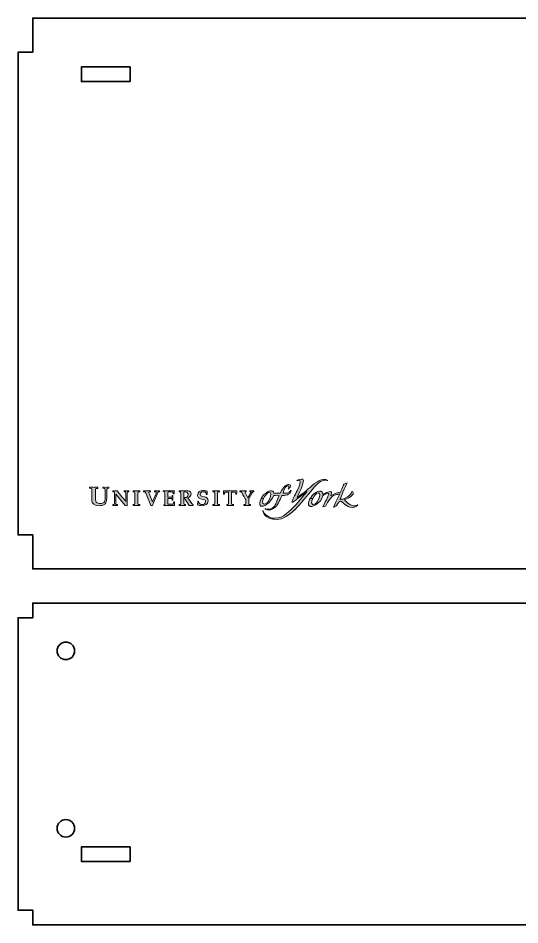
# Model space of a CAD drawing. Header units: inches. Extents: x 8 to 595, y -723 to -313.
# Drawn here: x 8 to 111, y -723 to -537 of the extents above; entities that cross this region are included whole.
import ezdxf

# ---------------------------------------------------------------- set-up
doc = ezdxf.new("R2010")
doc.units = ezdxf.units.IN
doc.header["$MEASUREMENT"] = 0
doc.layers.add('Layer 1', color=7, linetype='Continuous')

# ---------------------------------------------------------------- blocks, each defined once
blk = doc.blocks.new('block 15')
at = {"layer": 'Layer 1', "true_color": 0x00a550}
h = blk.add_hatch(color=114, dxfattribs=at)
h.dxf.hatch_style = 2
edge = h.paths.add_edge_path()
edge.add_spline(control_points=[(65.22, -631.91), (65.23, -631.92), (65.67, -631.69), (65.82, -631.88), (66.01, -632.09), (65.77, -632.9), (65.27, -633.94), (64.78, -634.95), (64.34, -635.78), (64.24, -636.1), (64.13, -636.42), (64.36, -636.31), (64.59, -636.18), (65.06, -635.93), (67.03, -634.2), (67.29, -634.07), (67.43, -633.99), (66.1, -635.58), (64.98, -636.81), (63.7, -638.21), (62.43, -639.56), (60.8, -639.6), (58.93, -639.65), (58.21, -638.03), (58.21, -638.02), (58.21, -638.01), (58.45, -639.86), (61.18, -639.86), (63.55, -639.86), (66.44, -636.03), (67.14, -635.19), (68.32, -633.75), (69.35, -632.49), (70.07, -632.04), (70.8, -631.59), (71.59, -631.86), (71.59, -631.86), (70.46, -631.13), (69.06, -632.2), (67.93, -633.25), (66.99, -634.12), (65.37, -635.27), (65.27, -635.36), (65.13, -635.47), (66.99, -632.08), (66.45, -631.59), (66.25, -631.41), (65.13, -631.82), (65.22, -631.91), (65.22, -631.91), (65.22, -631.91), (65.22, -631.91), (65.22, -631.91), (65.22, -631.91), (65.22, -631.91)], knot_values=[0, 0, 0, 0, 1, 1, 1, 2, 2, 2, 3, 3, 3, 4, 4, 4, 5, 5, 5, 6, 6, 6, 7, 7, 7, 8, 8, 8, 9, 9, 9, 10, 10, 10, 11, 11, 11, 12, 12, 12, 13, 13, 13, 14, 14, 14, 15, 15, 15, 16, 16, 16, 17, 17, 17, 18, 18, 18, 18], degree=3, periodic=1)
h = blk.add_hatch(color=114, dxfattribs=at)
edge = h.paths.add_edge_path()
edge.add_spline(control_points=[(67.92, -635.55), (67.86, -635.63), (67.82, -635.72), (67.78, -635.81), (67.67, -636.03), (67.34, -637), (67.92, -637.2), (68.27, -637.32), (69.11, -636.94), (69.49, -636.59), (70.44, -635.69), (70.44, -635.24), (70.49, -635.06), (70.55, -634.88), (71.7, -634.36), (71.78, -634.5), (71.88, -634.67), (70.76, -636.84), (70.55, -637.25), (70.55, -637.26), (71.13, -637.11), (71.17, -637.02), (71.45, -636.4), (72.51, -634.55), (73.5, -634.74), (73.63, -634.77), (74.05, -634.49), (74.02, -634.58), (73.94, -634.79), (73.02, -636.76), (72.72, -637.29), (72.65, -637.41), (73.33, -637.08), (73.41, -636.92), (73.69, -636.35), (74.03, -636.11), (74.24, -636.11), (74.48, -636.11), (75.48, -637.37), (76.55, -637.37), (77.35, -637.37), (77.76, -636.84), (77.71, -636.81), (77.71, -636.81), (77.3, -637.13), (76.76, -637.05), (76.1, -636.96), (75.21, -636.03), (75, -635.81), (74.91, -635.73), (76.43, -635.37), (76.75, -634.63), (76.94, -634.19), (76.5, -634.07), (76.5, -634.07), (76.32, -634.98), (75.46, -635.29), (74.73, -635.68), (74.73, -635.68), (74.42, -635.57), (74.09, -635.79), (73.95, -635.88), (75.32, -632.78), (75.53, -632.36), (75.54, -632.33), (74.82, -632.59), (74.8, -632.63), (74.75, -632.71), (74.83, -632.66), (74.8, -632.75), (74.73, -633.04), (74.16, -634.23), (74.16, -634.23), (73.72, -634.23), (72.41, -634.82), (72.23, -634.92), (72.06, -635.03), (72.49, -634.31), (72.33, -634.2), (72.16, -634.1), (71.98, -634.12), (71.59, -634.23), (71.2, -634.33), (70.72, -634.64), (70.59, -634.7), (70.48, -634.74), (70.64, -634.21), (70.14, -634.06), (69.4, -633.83), (68.42, -634.74), (67.92, -635.54), (67.92, -635.54), (68.49, -635.55), (68.49, -635.55), (68.86, -634.91), (69.18, -634.36), (69.63, -634.36), (70.01, -634.36), (70.08, -635.09), (69.42, -636.21), (69.23, -636.54), (68.72, -636.88), (68.5, -636.8), (68.24, -636.7), (68.06, -636.29), (68.49, -635.55), (68.49, -635.55), (67.92, -635.55), (67.92, -635.55), (67.92, -635.55), (67.92, -635.55), (67.92, -635.55), (67.92, -635.55), (67.92, -635.55), (67.92, -635.55)], knot_values=[0, 0, 0, 0, 1, 1, 1, 2, 2, 2, 3, 3, 3, 4, 4, 4, 5, 5, 5, 6, 6, 6, 7, 7, 7, 8, 8, 8, 9, 9, 9, 10, 10, 10, 11, 11, 11, 12, 12, 12, 13, 13, 13, 14, 14, 14, 15, 15, 15, 16, 16, 16, 17, 17, 17, 18, 18, 18, 19, 19, 19, 20, 20, 20, 21, 21, 21, 22, 22, 22, 23, 23, 23, 24, 24, 24, 25, 25, 25, 26, 26, 26, 27, 27, 27, 28, 28, 28, 29, 29, 29, 30, 30, 30, 31, 31, 31, 32, 32, 32, 33, 33, 33, 34, 34, 34, 35, 35, 35, 36, 36, 36, 37, 37, 37, 38, 38, 38, 38], degree=3, periodic=1)
h = blk.add_hatch(color=114, dxfattribs=at)
edge = h.paths.add_edge_path()
edge.add_spline(control_points=[(23.89, -633.87), (23.89, -633.48), (23.91, -633.44), (24.35, -633.46), (24.35, -633.46), (24.35, -633.22), (24.35, -633.22), (23.99, -633.24), (23.72, -633.25), (23.51, -633.25), (23.3, -633.25), (23.02, -633.24), (22.66, -633.22), (22.66, -633.22), (22.66, -633.45), (22.66, -633.45), (23.1, -633.44), (23.12, -633.48), (23.12, -633.87), (23.12, -633.87), (23.12, -635.97), (23.12, -635.97), (23.12, -636.58), (23.65, -637.02), (24.67, -637.02), (25.09, -637.02), (25.46, -636.95), (25.78, -636.68), (26.12, -636.39), (26.18, -635.99), (26.18, -635.57), (26.18, -635.57), (26.18, -633.87), (26.18, -633.87), (26.19, -633.48), (26.21, -633.44), (26.64, -633.45), (26.64, -633.45), (26.64, -633.22), (26.64, -633.22), (26.34, -633.24), (26.15, -633.25), (25.99, -633.25), (25.83, -633.25), (25.64, -633.24), (25.4, -633.22), (25.4, -633.22), (25.4, -633.45), (25.4, -633.45), (25.84, -633.44), (25.86, -633.48), (25.86, -633.87), (25.86, -633.87), (25.86, -635.29), (25.86, -635.29), (25.86, -635.57), (25.86, -635.95), (25.73, -636.19), (25.56, -636.49), (25.18, -636.58), (24.85, -636.58), (24.56, -636.58), (24.22, -636.51), (24.03, -636.26), (23.86, -636.01), (23.89, -635.62), (23.89, -635.33), (23.89, -635.33), (23.89, -633.87), (23.89, -633.87), (23.89, -633.87), (23.89, -633.87), (23.89, -633.87), (23.89, -633.87), (23.89, -633.87), (23.89, -633.87)], knot_values=[0, 0, 0, 0, 1, 1, 1, 2, 2, 2, 3, 3, 3, 4, 4, 4, 5, 5, 5, 6, 6, 6, 7, 7, 7, 8, 8, 8, 9, 9, 9, 10, 10, 10, 11, 11, 11, 12, 12, 12, 13, 13, 13, 14, 14, 14, 15, 15, 15, 16, 16, 16, 17, 17, 17, 18, 18, 18, 19, 19, 19, 20, 20, 20, 21, 21, 21, 22, 22, 22, 23, 23, 23, 24, 24, 24, 25, 25, 25, 25], degree=3, periodic=1)
h = blk.add_hatch(color=114, dxfattribs=at)
edge = h.paths.add_edge_path()
edge.add_spline(control_points=[(27.78, -636.44), (27.78, -636.76), (27.76, -636.8), (27.41, -636.78), (27.41, -636.78), (27.41, -636.97), (27.41, -636.97), (27.61, -636.96), (27.78, -636.95), (27.91, -636.95), (28.04, -636.95), (28.2, -636.96), (28.41, -636.97), (28.41, -636.97), (28.41, -636.78), (28.41, -636.78), (28.05, -636.8), (28.04, -636.76), (28.04, -636.44), (28.04, -636.44), (28.04, -634.64), (28.04, -634.64), (28.04, -634.64), (30, -636.96), (30, -636.96), (30, -636.96), (30.36, -637.02), (30.36, -637.02), (30.36, -637.02), (30.39, -637), (30.39, -637), (30.39, -637), (30.39, -636.89), (30.39, -636.89), (30.39, -636.89), (30.38, -636.56), (30.38, -636.56), (30.38, -636.56), (30.38, -634.48), (30.38, -634.48), (30.38, -634.16), (30.4, -634.13), (30.75, -634.14), (30.75, -634.14), (30.75, -633.95), (30.75, -633.95), (30.53, -633.97), (30.37, -633.98), (30.24, -633.98), (30.11, -633.98), (29.94, -633.97), (29.75, -633.95), (29.75, -633.95), (29.75, -634.14), (29.75, -634.14), (30.1, -634.13), (30.12, -634.16), (30.12, -634.48), (30.12, -634.48), (30.12, -636.14), (30.12, -636.14), (30.12, -636.14), (30.02, -636.03), (30.02, -636.03), (30.02, -636.03), (29.32, -635.23), (29.32, -635.23), (29.32, -635.23), (28.3, -633.96), (28.3, -633.96), (28.11, -633.97), (27.96, -633.98), (27.84, -633.98), (27.73, -633.98), (27.58, -633.97), (27.41, -633.95), (27.41, -633.95), (27.41, -634.14), (27.41, -634.14), (27.76, -634.13), (27.78, -634.16), (27.78, -634.48), (27.78, -634.48), (27.78, -636.44), (27.78, -636.44), (27.78, -636.44), (27.78, -636.44), (27.78, -636.44), (27.78, -636.44), (27.78, -636.44), (27.78, -636.44)], knot_values=[0, 0, 0, 0, 1, 1, 1, 2, 2, 2, 3, 3, 3, 4, 4, 4, 5, 5, 5, 6, 6, 6, 7, 7, 7, 8, 8, 8, 9, 9, 9, 10, 10, 10, 11, 11, 11, 12, 12, 12, 13, 13, 13, 14, 14, 14, 15, 15, 15, 16, 16, 16, 17, 17, 17, 18, 18, 18, 19, 19, 19, 20, 20, 20, 21, 21, 21, 22, 22, 22, 23, 23, 23, 24, 24, 24, 25, 25, 25, 26, 26, 26, 27, 27, 27, 28, 28, 28, 29, 29, 29, 30, 30, 30, 30], degree=3, periodic=1)
h = blk.add_hatch(color=114, dxfattribs=at)
edge = h.paths.add_edge_path()
edge.add_spline(control_points=[(31.98, -636.44), (31.97, -636.76), (31.95, -636.8), (31.6, -636.79), (31.6, -636.79), (31.6, -636.97), (31.6, -636.97), (31.89, -636.96), (32.12, -636.95), (32.29, -636.95), (32.46, -636.95), (32.68, -636.96), (32.97, -636.97), (32.97, -636.97), (32.97, -636.78), (32.97, -636.78), (32.61, -636.8), (32.59, -636.76), (32.59, -636.44), (32.59, -636.44), (32.59, -634.48), (32.59, -634.48), (32.59, -634.16), (32.61, -634.13), (32.97, -634.14), (32.97, -634.14), (32.97, -633.95), (32.97, -633.95), (32.68, -633.97), (32.46, -633.98), (32.29, -633.98), (32.12, -633.98), (31.89, -633.97), (31.6, -633.95), (31.6, -633.95), (31.6, -634.14), (31.6, -634.14), (31.95, -634.13), (31.97, -634.16), (31.98, -634.48), (31.98, -634.48), (31.98, -636.44), (31.98, -636.44), (31.98, -636.44), (31.98, -636.44), (31.98, -636.44), (31.98, -636.44), (31.98, -636.44), (31.98, -636.44)], knot_values=[0, 0, 0, 0, 1, 1, 1, 2, 2, 2, 3, 3, 3, 4, 4, 4, 5, 5, 5, 6, 6, 6, 7, 7, 7, 8, 8, 8, 9, 9, 9, 10, 10, 10, 11, 11, 11, 12, 12, 12, 13, 13, 13, 14, 14, 14, 15, 15, 15, 16, 16, 16, 16], degree=3, periodic=1)
h = blk.add_hatch(color=114, dxfattribs=at)
edge = h.paths.add_edge_path()
edge.add_spline(control_points=[(34.92, -634.54), (34.89, -634.44), (34.82, -634.33), (34.84, -634.22), (34.85, -634.14), (35.03, -634.14), (35.18, -634.14), (35.18, -634.14), (35.18, -633.95), (35.18, -633.95), (34.88, -633.97), (34.65, -633.98), (34.47, -633.98), (34.29, -633.98), (34.07, -633.97), (33.76, -633.95), (33.76, -633.95), (33.76, -634.14), (33.76, -634.14), (33.9, -634.14), (34.11, -634.21), (34.21, -634.45), (34.21, -634.45), (35.26, -636.96), (35.26, -636.96), (35.26, -636.96), (35.6, -636.96), (35.6, -636.96), (35.95, -636.09), (36.31, -635.22), (36.68, -634.34), (36.77, -634.15), (36.81, -634.14), (37.02, -634.14), (37.02, -634.14), (37.02, -633.95), (37.02, -633.95), (36.81, -633.97), (36.64, -633.98), (36.52, -633.98), (36.39, -633.98), (36.22, -633.97), (36.01, -633.95), (36.01, -633.95), (36.01, -634.14), (36.01, -634.14), (36.18, -634.14), (36.37, -634.17), (36.37, -634.26), (36.37, -634.3), (36.33, -634.39), (36.31, -634.48), (36.31, -634.48), (35.61, -636.23), (35.61, -636.23), (35.61, -636.23), (34.92, -634.54), (34.92, -634.54), (34.92, -634.54), (34.92, -634.54), (34.92, -634.54), (34.92, -634.54), (34.92, -634.54), (34.92, -634.54)], knot_values=[0, 0, 0, 0, 1, 1, 1, 2, 2, 2, 3, 3, 3, 4, 4, 4, 5, 5, 5, 6, 6, 6, 7, 7, 7, 8, 8, 8, 9, 9, 9, 10, 10, 10, 11, 11, 11, 12, 12, 12, 13, 13, 13, 14, 14, 14, 15, 15, 15, 16, 16, 16, 17, 17, 17, 18, 18, 18, 19, 19, 19, 20, 20, 20, 21, 21, 21, 21], degree=3, periodic=1)
h = blk.add_hatch(color=114, dxfattribs=at)
edge = h.paths.add_edge_path()
edge.add_spline(control_points=[(38.14, -636.52), (38.14, -636.71), (38.09, -636.8), (37.89, -636.84), (37.89, -636.84), (37.89, -636.97), (37.89, -636.97), (38.35, -636.96), (38.7, -636.95), (38.97, -636.95), (39.24, -636.95), (39.59, -636.96), (40.08, -636.97), (40.08, -636.97), (40.12, -636.22), (40.12, -636.22), (40.12, -636.22), (39.95, -636.22), (39.95, -636.22), (39.92, -636.37), (39.89, -636.56), (39.86, -636.64), (39.75, -636.69), (39.46, -636.69), (38.75, -636.69), (38.75, -636.69), (38.75, -635.51), (38.75, -635.51), (38.75, -635.51), (39.34, -635.51), (39.34, -635.51), (39.42, -635.51), (39.56, -635.52), (39.58, -635.62), (39.6, -635.71), (39.59, -635.8), (39.6, -635.89), (39.6, -635.89), (39.78, -635.89), (39.78, -635.89), (39.78, -635.89), (39.78, -634.95), (39.78, -634.95), (39.78, -634.95), (39.61, -634.95), (39.61, -634.95), (39.61, -635.05), (39.6, -635.14), (39.58, -635.21), (39.57, -635.29), (39.5, -635.29), (39.44, -635.29), (39.44, -635.29), (38.75, -635.29), (38.75, -635.29), (38.75, -635.29), (38.75, -634.36), (38.75, -634.36), (38.75, -634.3), (38.77, -634.25), (38.78, -634.2), (38.91, -634.2), (39.47, -634.19), (39.63, -634.21), (39.73, -634.22), (39.83, -634.23), (39.83, -634.3), (39.84, -634.4), (39.85, -634.5), (39.85, -634.6), (39.85, -634.6), (40.02, -634.6), (40.02, -634.6), (40.02, -634.6), (40.06, -634.12), (40.06, -634.12), (40.06, -634.12), (40.08, -633.95), (40.08, -633.95), (39.69, -633.96), (39.31, -633.98), (38.92, -633.98), (38.53, -633.98), (38.14, -633.96), (37.76, -633.95), (37.76, -633.95), (37.76, -634.12), (37.76, -634.12), (38.11, -634.15), (38.13, -634.19), (38.14, -634.46), (38.14, -634.46), (38.14, -636.52), (38.14, -636.52), (38.14, -636.52), (38.14, -636.52), (38.14, -636.52), (38.14, -636.52), (38.14, -636.52), (38.14, -636.52)], knot_values=[0, 0, 0, 0, 1, 1, 1, 2, 2, 2, 3, 3, 3, 4, 4, 4, 5, 5, 5, 6, 6, 6, 7, 7, 7, 8, 8, 8, 9, 9, 9, 10, 10, 10, 11, 11, 11, 12, 12, 12, 13, 13, 13, 14, 14, 14, 15, 15, 15, 16, 16, 16, 17, 17, 17, 18, 18, 18, 19, 19, 19, 20, 20, 20, 21, 21, 21, 22, 22, 22, 23, 23, 23, 24, 24, 24, 25, 25, 25, 26, 26, 26, 27, 27, 27, 28, 28, 28, 29, 29, 29, 30, 30, 30, 31, 31, 31, 32, 32, 32, 33, 33, 33, 33], degree=3, periodic=1)
h = blk.add_hatch(color=114, dxfattribs=at)
edge = h.paths.add_edge_path()
edge.add_spline(control_points=[(41.4, -636.44), (41.4, -636.76), (41.38, -636.8), (41.03, -636.79), (41.03, -636.79), (41.03, -636.97), (41.03, -636.97), (41.32, -636.96), (41.54, -636.95), (41.71, -636.95), (41.88, -636.95), (42.1, -636.96), (42.39, -636.97), (42.39, -636.97), (42.39, -636.78), (42.39, -636.78), (42.04, -636.8), (42.02, -636.76), (42.02, -636.44), (42.02, -636.44), (42.02, -634.31), (42.02, -634.31), (42.02, -634.28), (42.03, -634.25), (42.04, -634.21), (42.12, -634.2), (42.21, -634.19), (42.3, -634.19), (42.64, -634.19), (42.89, -634.37), (42.89, -634.73), (42.89, -635.15), (42.59, -635.4), (42.19, -635.36), (42.19, -635.36), (42.16, -635.44), (42.16, -635.44), (42.16, -635.44), (43.14, -636.97), (43.14, -636.97), (43.27, -636.96), (43.4, -636.95), (43.54, -636.95), (43.68, -636.95), (43.82, -636.96), (43.96, -636.97), (43.96, -636.97), (43.96, -636.79), (43.96, -636.79), (43.85, -636.77), (43.72, -636.68), (43.65, -636.59), (43.65, -636.59), (42.86, -635.39), (42.86, -635.39), (43.22, -635.26), (43.51, -635), (43.51, -634.59), (43.51, -634.41), (43.49, -634.31), (43.36, -634.18), (43.14, -633.94), (42.79, -633.95), (42.48, -633.95), (42.17, -633.97), (41.94, -633.98), (41.76, -633.98), (41.57, -633.98), (41.34, -633.97), (41.03, -633.95), (41.03, -633.95), (41.03, -634.14), (41.03, -634.14), (41.38, -634.13), (41.4, -634.16), (41.4, -634.48), (41.4, -634.48), (41.4, -636.44), (41.4, -636.44), (41.4, -636.44), (41.4, -636.44), (41.4, -636.44), (41.4, -636.44), (41.4, -636.44), (41.4, -636.44)], knot_values=[0, 0, 0, 0, 1, 1, 1, 2, 2, 2, 3, 3, 3, 4, 4, 4, 5, 5, 5, 6, 6, 6, 7, 7, 7, 8, 8, 8, 9, 9, 9, 10, 10, 10, 11, 11, 11, 12, 12, 12, 13, 13, 13, 14, 14, 14, 15, 15, 15, 16, 16, 16, 17, 17, 17, 18, 18, 18, 19, 19, 19, 20, 20, 20, 21, 21, 21, 22, 22, 22, 23, 23, 23, 24, 24, 24, 25, 25, 25, 26, 26, 26, 27, 27, 27, 28, 28, 28, 28], degree=3, periodic=1)
h = blk.add_hatch(color=114, dxfattribs=at)
edge = h.paths.add_edge_path()
edge.add_spline(control_points=[(44.88, -636.06), (44.88, -636.31), (44.87, -636.56), (44.82, -636.81), (45.1, -636.96), (45.42, -637.02), (45.73, -637.02), (45.88, -637.02), (46.19, -636.99), (46.32, -636.94), (46.79, -636.76), (47.02, -636.4), (47.02, -635.97), (47.02, -635.55), (46.72, -635.27), (46.23, -635.18), (46.23, -635.18), (45.88, -635.12), (45.88, -635.12), (45.6, -635.07), (45.37, -635), (45.37, -634.66), (45.37, -634.36), (45.63, -634.14), (45.99, -634.14), (46.2, -634.14), (46.44, -634.22), (46.58, -634.38), (46.58, -634.38), (46.58, -634.73), (46.58, -634.73), (46.58, -634.73), (46.78, -634.73), (46.78, -634.73), (46.8, -634.52), (46.8, -634.31), (46.84, -634.11), (46.84, -634.11), (46.83, -634.05), (46.83, -634.05), (46.55, -633.94), (46.28, -633.9), (46.01, -633.9), (45.37, -633.9), (44.85, -634.17), (44.85, -634.87), (44.85, -635.25), (45.11, -635.56), (45.63, -635.66), (45.63, -635.66), (46.06, -635.73), (46.06, -635.73), (46.36, -635.78), (46.47, -636), (46.47, -636.19), (46.47, -636.59), (46.15, -636.79), (45.78, -636.79), (45.55, -636.79), (45.21, -636.65), (45.07, -636.45), (45.07, -636.45), (45.06, -636.06), (45.06, -636.06), (45.06, -636.06), (44.88, -636.06), (44.88, -636.06), (44.88, -636.06), (44.88, -636.06), (44.88, -636.06), (44.88, -636.06), (44.88, -636.06), (44.88, -636.06)], knot_values=[0, 0, 0, 0, 1, 1, 1, 2, 2, 2, 3, 3, 3, 4, 4, 4, 5, 5, 5, 6, 6, 6, 7, 7, 7, 8, 8, 8, 9, 9, 9, 10, 10, 10, 11, 11, 11, 12, 12, 12, 13, 13, 13, 14, 14, 14, 15, 15, 15, 16, 16, 16, 17, 17, 17, 18, 18, 18, 19, 19, 19, 20, 20, 20, 21, 21, 21, 22, 22, 22, 23, 23, 23, 24, 24, 24, 24], degree=3, periodic=1)
h = blk.add_hatch(color=114, dxfattribs=at)
edge = h.paths.add_edge_path()
edge.add_spline(control_points=[(48.35, -636.44), (48.34, -636.76), (48.32, -636.8), (47.97, -636.79), (47.97, -636.79), (47.97, -636.97), (47.97, -636.97), (48.26, -636.96), (48.49, -636.95), (48.66, -636.95), (48.83, -636.95), (49.05, -636.96), (49.34, -636.97), (49.34, -636.97), (49.34, -636.78), (49.34, -636.78), (48.98, -636.8), (48.96, -636.76), (48.96, -636.44), (48.96, -636.44), (48.96, -634.48), (48.96, -634.48), (48.96, -634.16), (48.98, -634.13), (49.34, -634.14), (49.34, -634.14), (49.34, -633.95), (49.34, -633.95), (49.05, -633.97), (48.83, -633.98), (48.66, -633.98), (48.49, -633.98), (48.26, -633.97), (47.97, -633.95), (47.97, -633.95), (47.97, -634.14), (47.97, -634.14), (48.32, -634.13), (48.34, -634.16), (48.35, -634.48), (48.35, -634.48), (48.35, -636.44), (48.35, -636.44), (48.35, -636.44), (48.35, -636.44), (48.35, -636.44), (48.35, -636.44), (48.35, -636.44), (48.35, -636.44)], knot_values=[0, 0, 0, 0, 1, 1, 1, 2, 2, 2, 3, 3, 3, 4, 4, 4, 5, 5, 5, 6, 6, 6, 7, 7, 7, 8, 8, 8, 9, 9, 9, 10, 10, 10, 11, 11, 11, 12, 12, 12, 13, 13, 13, 14, 14, 14, 15, 15, 15, 16, 16, 16, 16], degree=3, periodic=1)
h = blk.add_hatch(color=114, dxfattribs=at)
edge = h.paths.add_edge_path()
edge.add_spline(control_points=[(51.83, -634.25), (51.83, -634.25), (52.44, -634.25), (52.44, -634.25), (52.68, -634.25), (52.64, -634.28), (52.67, -634.5), (52.68, -634.56), (52.68, -634.62), (52.68, -634.68), (52.68, -634.68), (52.85, -634.68), (52.85, -634.68), (52.87, -634.42), (52.89, -634.15), (52.91, -633.95), (52.31, -633.97), (51.87, -633.98), (51.53, -633.98), (51.18, -633.98), (50.74, -633.97), (50.15, -633.95), (50.15, -634.19), (50.18, -634.47), (50.17, -634.68), (50.17, -634.68), (50.34, -634.68), (50.34, -634.68), (50.35, -634.57), (50.36, -634.46), (50.37, -634.39), (50.42, -634.29), (50.46, -634.26), (50.56, -634.25), (50.56, -634.25), (51.21, -634.25), (51.21, -634.25), (51.21, -634.25), (51.21, -636.44), (51.21, -636.44), (51.2, -636.76), (51.18, -636.8), (50.83, -636.79), (50.83, -636.79), (50.83, -636.97), (50.83, -636.97), (51.12, -636.96), (51.35, -636.95), (51.52, -636.95), (51.69, -636.95), (51.91, -636.96), (52.2, -636.97), (52.2, -636.97), (52.2, -636.78), (52.2, -636.78), (51.84, -636.8), (51.83, -636.76), (51.83, -636.44), (51.83, -636.44), (51.83, -634.25), (51.83, -634.25), (51.83, -634.25), (51.83, -634.25), (51.83, -634.25), (51.83, -634.25), (51.83, -634.25), (51.83, -634.25)], knot_values=[0, 0, 0, 0, 1, 1, 1, 2, 2, 2, 3, 3, 3, 4, 4, 4, 5, 5, 5, 6, 6, 6, 7, 7, 7, 8, 8, 8, 9, 9, 9, 10, 10, 10, 11, 11, 11, 12, 12, 12, 13, 13, 13, 14, 14, 14, 15, 15, 15, 16, 16, 16, 17, 17, 17, 18, 18, 18, 19, 19, 19, 20, 20, 20, 21, 21, 21, 22, 22, 22, 22], degree=3, periodic=1)
h = blk.add_hatch(color=114, dxfattribs=at)
edge = h.paths.add_edge_path()
edge.add_spline(control_points=[(56.07, -634.36), (56.07, -634.36), (56.07, -634.36), (56.07, -634.36), (56.15, -634.16), (56.2, -634.16), (56.4, -634.16), (56.4, -634.16), (56.4, -633.97), (56.4, -633.97), (56.19, -633.98), (56.03, -633.99), (55.9, -633.99), (55.77, -633.99), (55.81, -633.98), (55.59, -633.97), (55.59, -633.97), (55.59, -634.16), (55.59, -634.16), (55.77, -634.16), (55.81, -634.19), (55.81, -634.27), (55.81, -634.27), (55.17, -635.39), (55.17, -635.39), (55.17, -635.39), (54.58, -634.3), (54.58, -634.3), (54.59, -634.15), (54.54, -634.13), (54.82, -634.14), (54.82, -634.14), (54.82, -633.95), (54.82, -633.95), (54.53, -633.97), (54.31, -633.98), (54.14, -633.98), (53.97, -633.98), (53.78, -633.97), (53.49, -633.95), (53.49, -633.95), (53.49, -634.14), (53.49, -634.14), (53.76, -634.13), (53.81, -634.2), (53.89, -634.3), (53.9, -634.32), (53.9, -634.33), (53.9, -634.34), (54.19, -634.81), (54.72, -635.77), (54.72, -635.77), (54.72, -635.77), (54.72, -636.45), (54.72, -636.45), (54.72, -636.76), (54.7, -636.8), (54.35, -636.79), (54.35, -636.79), (54.35, -636.98), (54.35, -636.98), (54.64, -636.96), (54.86, -636.95), (55.03, -636.95), (55.21, -636.95), (55.42, -636.96), (55.71, -636.98), (55.71, -636.98), (55.71, -636.79), (55.71, -636.79), (55.36, -636.8), (55.34, -636.76), (55.34, -636.45), (55.34, -636.45), (55.34, -635.67), (55.34, -635.63), (55.34, -635.63), (56.06, -634.36), (56.06, -634.36), (56.06, -634.36), (56.07, -634.36), (56.07, -634.36), (56.07, -634.36), (56.07, -634.36), (56.07, -634.36), (56.07, -634.36), (56.07, -634.36), (56.07, -634.36)], knot_values=[0, 0, 0, 0, 1, 1, 1, 2, 2, 2, 3, 3, 3, 4, 4, 4, 5, 5, 5, 6, 6, 6, 7, 7, 7, 8, 8, 8, 9, 9, 9, 10, 10, 10, 11, 11, 11, 12, 12, 12, 13, 13, 13, 14, 14, 14, 15, 15, 15, 16, 16, 16, 17, 17, 17, 18, 18, 18, 19, 19, 19, 20, 20, 20, 21, 21, 21, 22, 22, 22, 23, 23, 23, 24, 24, 24, 25, 25, 25, 26, 26, 26, 27, 27, 27, 28, 28, 28, 29, 29, 29, 29], degree=3, periodic=1)
h = blk.add_hatch(color=114, dxfattribs=at)
edge = h.paths.add_edge_path()
edge.add_spline(control_points=[(57.89, -635.55), (57.57, -636.18), (57.44, -636.9), (57.85, -637.08), (58.4, -637.32), (59.65, -636.63), (60.5, -634.93), (60.5, -634.93), (61.12, -634.85), (61.56, -634.91), (61.59, -634.92), (61.17, -635.99), (60.88, -636.64), (60.66, -637.16), (59.86, -638.1), (58.83, -637.63), (58.62, -637.53), (58.63, -637.67), (58.96, -637.78), (59.4, -637.93), (60.23, -638.06), (61.09, -637), (61.5, -636.49), (62.11, -634.9), (62.23, -634.91), (63.34, -635.01), (64.1, -634.39), (64.02, -633.8), (64.02, -633.8), (63.77, -634.64), (62.41, -634.46), (62.4, -634.46), (62.71, -632.95), (63.3, -632.95), (63.78, -632.95), (63.55, -633.43), (63.47, -633.54), (63.39, -633.64), (63.44, -633.65), (63.54, -633.58), (63.64, -633.51), (64.09, -632.97), (63.89, -632.78), (63.66, -632.56), (62.66, -632.48), (61.77, -634.44), (61.76, -634.46), (60.69, -634.42), (60.49, -634.54), (60.48, -634.55), (60.5, -634.15), (60.28, -634.03), (59.57, -633.66), (58.8, -634.43), (58.4, -634.82), (58.21, -635.01), (58.03, -635.27), (57.89, -635.55), (57.89, -635.55), (58.36, -635.54), (58.36, -635.54), (58.44, -635.38), (58.55, -635.2), (58.68, -635.01), (59.23, -634.22), (59.53, -634.2), (59.75, -634.3), (60.14, -634.47), (59.64, -635.74), (59.35, -636.14), (59.05, -636.54), (58.64, -636.79), (58.39, -636.64), (58.1, -636.46), (58.1, -636.07), (58.36, -635.54), (58.36, -635.54), (57.89, -635.55), (57.89, -635.55), (57.89, -635.55), (57.89, -635.55), (57.89, -635.55), (57.89, -635.55), (57.89, -635.55), (57.89, -635.55)], knot_values=[0, 0, 0, 0, 1, 1, 1, 2, 2, 2, 3, 3, 3, 4, 4, 4, 5, 5, 5, 6, 6, 6, 7, 7, 7, 8, 8, 8, 9, 9, 9, 10, 10, 10, 11, 11, 11, 12, 12, 12, 13, 13, 13, 14, 14, 14, 15, 15, 15, 16, 16, 16, 17, 17, 17, 18, 18, 18, 19, 19, 19, 20, 20, 20, 21, 21, 21, 22, 22, 22, 23, 23, 23, 24, 24, 24, 25, 25, 25, 26, 26, 26, 27, 27, 27, 28, 28, 28, 28], degree=3, periodic=1)
at = {"layer": 'Layer 1', "lineweight": 0}
for points, knots in [([(65.22, -631.91), (65.23, -631.92), (65.67, -631.69), (65.82, -631.88), (66.01, -632.09), (65.77, -632.9), (65.27, -633.94), (64.78, -634.95), (64.34, -635.78), (64.24, -636.1), (64.13, -636.42), (64.36, -636.31), (64.59, -636.18), (65.06, -635.93), (67.03, -634.2), (67.29, -634.07), (67.43, -633.99), (66.1, -635.58), (64.98, -636.81), (63.7, -638.21), (62.43, -639.56), (60.8, -639.6), (58.93, -639.65), (58.21, -638.03), (58.21, -638.02), (58.21, -638.01), (58.45, -639.86), (61.18, -639.86), (63.55, -639.86), (66.44, -636.03), (67.14, -635.19), (68.32, -633.75), (69.35, -632.49), (70.07, -632.04), (70.8, -631.59), (71.59, -631.86), (71.59, -631.86), (70.46, -631.13), (69.06, -632.2), (67.93, -633.25), (66.99, -634.12), (65.37, -635.27), (65.27, -635.36), (65.13, -635.47), (66.99, -632.08), (66.45, -631.59), (66.25, -631.41), (65.13, -631.82), (65.22, -631.91), (65.22, -631.91), (65.22, -631.91), (65.22, -631.91), (65.22, -631.91), (65.22, -631.91), (65.22, -631.91)], [0, 0, 0, 0, 1, 1, 1, 2, 2, 2, 3, 3, 3, 4, 4, 4, 5, 5, 5, 6, 6, 6, 7, 7, 7, 8, 8, 8, 9, 9, 9, 10, 10, 10, 11, 11, 11, 12, 12, 12, 13, 13, 13, 14, 14, 14, 15, 15, 15, 16, 16, 16, 17, 17, 17, 18, 18, 18, 18]), ([(67.92, -635.55), (67.86, -635.63), (67.82, -635.72), (67.78, -635.81), (67.67, -636.03), (67.34, -637), (67.92, -637.2), (68.27, -637.32), (69.11, -636.94), (69.49, -636.59), (70.44, -635.69), (70.44, -635.24), (70.49, -635.06), (70.55, -634.88), (71.7, -634.36), (71.78, -634.5), (71.88, -634.67), (70.76, -636.84), (70.55, -637.25), (70.55, -637.26), (71.13, -637.11), (71.17, -637.02), (71.45, -636.4), (72.51, -634.55), (73.5, -634.74), (73.63, -634.77), (74.05, -634.49), (74.02, -634.58), (73.94, -634.79), (73.02, -636.76), (72.72, -637.29), (72.65, -637.41), (73.33, -637.08), (73.41, -636.92), (73.69, -636.35), (74.03, -636.11), (74.24, -636.11), (74.48, -636.11), (75.48, -637.37), (76.55, -637.37), (77.35, -637.37), (77.76, -636.84), (77.71, -636.81), (77.71, -636.81), (77.3, -637.13), (76.76, -637.05), (76.1, -636.96), (75.21, -636.03), (75, -635.81), (74.91, -635.73), (76.43, -635.37), (76.75, -634.63), (76.94, -634.19), (76.5, -634.07), (76.5, -634.07), (76.32, -634.98), (75.46, -635.29), (74.73, -635.68), (74.73, -635.68), (74.42, -635.57), (74.09, -635.79), (73.95, -635.88), (75.32, -632.78), (75.53, -632.36), (75.54, -632.33), (74.82, -632.59), (74.8, -632.63), (74.75, -632.71), (74.83, -632.66), (74.8, -632.75), (74.73, -633.04), (74.16, -634.23), (74.16, -634.23), (73.72, -634.23), (72.41, -634.82), (72.23, -634.92), (72.06, -635.03), (72.49, -634.31), (72.33, -634.2), (72.16, -634.1), (71.98, -634.12), (71.59, -634.23), (71.2, -634.33), (70.72, -634.64), (70.59, -634.7), (70.48, -634.74), (70.64, -634.21), (70.14, -634.06), (69.4, -633.83), (68.42, -634.74), (67.92, -635.54), (67.92, -635.54), (68.49, -635.55), (68.49, -635.55), (68.86, -634.91), (69.18, -634.36), (69.63, -634.36), (70.01, -634.36), (70.08, -635.09), (69.42, -636.21), (69.23, -636.54), (68.72, -636.88), (68.5, -636.8), (68.24, -636.7), (68.06, -636.29), (68.49, -635.55), (68.49, -635.55), (67.92, -635.55), (67.92, -635.55), (67.92, -635.55), (67.92, -635.55), (67.92, -635.55), (67.92, -635.55), (67.92, -635.55), (67.92, -635.55)], [0, 0, 0, 0, 1, 1, 1, 2, 2, 2, 3, 3, 3, 4, 4, 4, 5, 5, 5, 6, 6, 6, 7, 7, 7, 8, 8, 8, 9, 9, 9, 10, 10, 10, 11, 11, 11, 12, 12, 12, 13, 13, 13, 14, 14, 14, 15, 15, 15, 16, 16, 16, 17, 17, 17, 18, 18, 18, 19, 19, 19, 20, 20, 20, 21, 21, 21, 22, 22, 22, 23, 23, 23, 24, 24, 24, 25, 25, 25, 26, 26, 26, 27, 27, 27, 28, 28, 28, 29, 29, 29, 30, 30, 30, 31, 31, 31, 32, 32, 32, 33, 33, 33, 34, 34, 34, 35, 35, 35, 36, 36, 36, 37, 37, 37, 38, 38, 38, 38]), ([(23.89, -633.87), (23.89, -633.48), (23.91, -633.44), (24.35, -633.46), (24.35, -633.46), (24.35, -633.22), (24.35, -633.22), (23.99, -633.24), (23.72, -633.25), (23.51, -633.25), (23.3, -633.25), (23.02, -633.24), (22.66, -633.22), (22.66, -633.22), (22.66, -633.45), (22.66, -633.45), (23.1, -633.44), (23.12, -633.48), (23.12, -633.87), (23.12, -633.87), (23.12, -635.97), (23.12, -635.97), (23.12, -636.58), (23.65, -637.02), (24.67, -637.02), (25.09, -637.02), (25.46, -636.95), (25.78, -636.68), (26.12, -636.39), (26.18, -635.99), (26.18, -635.57), (26.18, -635.57), (26.18, -633.87), (26.18, -633.87), (26.19, -633.48), (26.21, -633.44), (26.64, -633.45), (26.64, -633.45), (26.64, -633.22), (26.64, -633.22), (26.34, -633.24), (26.15, -633.25), (25.99, -633.25), (25.83, -633.25), (25.64, -633.24), (25.4, -633.22), (25.4, -633.22), (25.4, -633.45), (25.4, -633.45), (25.84, -633.44), (25.86, -633.48), (25.86, -633.87), (25.86, -633.87), (25.86, -635.29), (25.86, -635.29), (25.86, -635.57), (25.86, -635.95), (25.73, -636.19), (25.56, -636.49), (25.18, -636.58), (24.85, -636.58), (24.56, -636.58), (24.22, -636.51), (24.03, -636.26), (23.86, -636.01), (23.89, -635.62), (23.89, -635.33), (23.89, -635.33), (23.89, -633.87), (23.89, -633.87), (23.89, -633.87), (23.89, -633.87), (23.89, -633.87), (23.89, -633.87), (23.89, -633.87), (23.89, -633.87)], [0, 0, 0, 0, 1, 1, 1, 2, 2, 2, 3, 3, 3, 4, 4, 4, 5, 5, 5, 6, 6, 6, 7, 7, 7, 8, 8, 8, 9, 9, 9, 10, 10, 10, 11, 11, 11, 12, 12, 12, 13, 13, 13, 14, 14, 14, 15, 15, 15, 16, 16, 16, 17, 17, 17, 18, 18, 18, 19, 19, 19, 20, 20, 20, 21, 21, 21, 22, 22, 22, 23, 23, 23, 24, 24, 24, 25, 25, 25, 25]), ([(27.78, -636.44), (27.78, -636.76), (27.76, -636.8), (27.41, -636.78), (27.41, -636.78), (27.41, -636.97), (27.41, -636.97), (27.61, -636.96), (27.78, -636.95), (27.91, -636.95), (28.04, -636.95), (28.2, -636.96), (28.41, -636.97), (28.41, -636.97), (28.41, -636.78), (28.41, -636.78), (28.05, -636.8), (28.04, -636.76), (28.04, -636.44), (28.04, -636.44), (28.04, -634.64), (28.04, -634.64), (28.04, -634.64), (30, -636.96), (30, -636.96), (30, -636.96), (30.36, -637.02), (30.36, -637.02), (30.36, -637.02), (30.39, -637), (30.39, -637), (30.39, -637), (30.39, -636.89), (30.39, -636.89), (30.39, -636.89), (30.38, -636.56), (30.38, -636.56), (30.38, -636.56), (30.38, -634.48), (30.38, -634.48), (30.38, -634.16), (30.4, -634.13), (30.75, -634.14), (30.75, -634.14), (30.75, -633.95), (30.75, -633.95), (30.53, -633.97), (30.37, -633.98), (30.24, -633.98), (30.11, -633.98), (29.94, -633.97), (29.75, -633.95), (29.75, -633.95), (29.75, -634.14), (29.75, -634.14), (30.1, -634.13), (30.12, -634.16), (30.12, -634.48), (30.12, -634.48), (30.12, -636.14), (30.12, -636.14), (30.12, -636.14), (30.02, -636.03), (30.02, -636.03), (30.02, -636.03), (29.32, -635.23), (29.32, -635.23), (29.32, -635.23), (28.3, -633.96), (28.3, -633.96), (28.11, -633.97), (27.96, -633.98), (27.84, -633.98), (27.73, -633.98), (27.58, -633.97), (27.41, -633.95), (27.41, -633.95), (27.41, -634.14), (27.41, -634.14), (27.76, -634.13), (27.78, -634.16), (27.78, -634.48), (27.78, -634.48), (27.78, -636.44), (27.78, -636.44), (27.78, -636.44), (27.78, -636.44), (27.78, -636.44), (27.78, -636.44), (27.78, -636.44), (27.78, -636.44)], [0, 0, 0, 0, 1, 1, 1, 2, 2, 2, 3, 3, 3, 4, 4, 4, 5, 5, 5, 6, 6, 6, 7, 7, 7, 8, 8, 8, 9, 9, 9, 10, 10, 10, 11, 11, 11, 12, 12, 12, 13, 13, 13, 14, 14, 14, 15, 15, 15, 16, 16, 16, 17, 17, 17, 18, 18, 18, 19, 19, 19, 20, 20, 20, 21, 21, 21, 22, 22, 22, 23, 23, 23, 24, 24, 24, 25, 25, 25, 26, 26, 26, 27, 27, 27, 28, 28, 28, 29, 29, 29, 30, 30, 30, 30]), ([(31.98, -636.44), (31.97, -636.76), (31.95, -636.8), (31.6, -636.79), (31.6, -636.79), (31.6, -636.97), (31.6, -636.97), (31.89, -636.96), (32.12, -636.95), (32.29, -636.95), (32.46, -636.95), (32.68, -636.96), (32.97, -636.97), (32.97, -636.97), (32.97, -636.78), (32.97, -636.78), (32.61, -636.8), (32.59, -636.76), (32.59, -636.44), (32.59, -636.44), (32.59, -634.48), (32.59, -634.48), (32.59, -634.16), (32.61, -634.13), (32.97, -634.14), (32.97, -634.14), (32.97, -633.95), (32.97, -633.95), (32.68, -633.97), (32.46, -633.98), (32.29, -633.98), (32.12, -633.98), (31.89, -633.97), (31.6, -633.95), (31.6, -633.95), (31.6, -634.14), (31.6, -634.14), (31.95, -634.13), (31.97, -634.16), (31.98, -634.48), (31.98, -634.48), (31.98, -636.44), (31.98, -636.44), (31.98, -636.44), (31.98, -636.44), (31.98, -636.44), (31.98, -636.44), (31.98, -636.44), (31.98, -636.44)], [0, 0, 0, 0, 1, 1, 1, 2, 2, 2, 3, 3, 3, 4, 4, 4, 5, 5, 5, 6, 6, 6, 7, 7, 7, 8, 8, 8, 9, 9, 9, 10, 10, 10, 11, 11, 11, 12, 12, 12, 13, 13, 13, 14, 14, 14, 15, 15, 15, 16, 16, 16, 16]), ([(34.92, -634.54), (34.89, -634.44), (34.82, -634.33), (34.84, -634.22), (34.85, -634.14), (35.03, -634.14), (35.18, -634.14), (35.18, -634.14), (35.18, -633.95), (35.18, -633.95), (34.88, -633.97), (34.65, -633.98), (34.47, -633.98), (34.29, -633.98), (34.07, -633.97), (33.76, -633.95), (33.76, -633.95), (33.76, -634.14), (33.76, -634.14), (33.9, -634.14), (34.11, -634.21), (34.21, -634.45), (34.21, -634.45), (35.26, -636.96), (35.26, -636.96), (35.26, -636.96), (35.6, -636.96), (35.6, -636.96), (35.95, -636.09), (36.31, -635.22), (36.68, -634.34), (36.77, -634.15), (36.81, -634.14), (37.02, -634.14), (37.02, -634.14), (37.02, -633.95), (37.02, -633.95), (36.81, -633.97), (36.64, -633.98), (36.52, -633.98), (36.39, -633.98), (36.22, -633.97), (36.01, -633.95), (36.01, -633.95), (36.01, -634.14), (36.01, -634.14), (36.18, -634.14), (36.37, -634.17), (36.37, -634.26), (36.37, -634.3), (36.33, -634.39), (36.31, -634.48), (36.31, -634.48), (35.61, -636.23), (35.61, -636.23), (35.61, -636.23), (34.92, -634.54), (34.92, -634.54), (34.92, -634.54), (34.92, -634.54), (34.92, -634.54), (34.92, -634.54), (34.92, -634.54), (34.92, -634.54)], [0, 0, 0, 0, 1, 1, 1, 2, 2, 2, 3, 3, 3, 4, 4, 4, 5, 5, 5, 6, 6, 6, 7, 7, 7, 8, 8, 8, 9, 9, 9, 10, 10, 10, 11, 11, 11, 12, 12, 12, 13, 13, 13, 14, 14, 14, 15, 15, 15, 16, 16, 16, 17, 17, 17, 18, 18, 18, 19, 19, 19, 20, 20, 20, 21, 21, 21, 21]), ([(38.14, -636.52), (38.14, -636.71), (38.09, -636.8), (37.89, -636.84), (37.89, -636.84), (37.89, -636.97), (37.89, -636.97), (38.35, -636.96), (38.7, -636.95), (38.97, -636.95), (39.24, -636.95), (39.59, -636.96), (40.08, -636.97), (40.08, -636.97), (40.12, -636.22), (40.12, -636.22), (40.12, -636.22), (39.95, -636.22), (39.95, -636.22), (39.92, -636.37), (39.89, -636.56), (39.86, -636.64), (39.75, -636.69), (39.46, -636.69), (38.75, -636.69), (38.75, -636.69), (38.75, -635.51), (38.75, -635.51), (38.75, -635.51), (39.34, -635.51), (39.34, -635.51), (39.42, -635.51), (39.56, -635.52), (39.58, -635.62), (39.6, -635.71), (39.59, -635.8), (39.6, -635.89), (39.6, -635.89), (39.78, -635.89), (39.78, -635.89), (39.78, -635.89), (39.78, -634.95), (39.78, -634.95), (39.78, -634.95), (39.61, -634.95), (39.61, -634.95), (39.61, -635.05), (39.6, -635.14), (39.58, -635.21), (39.57, -635.29), (39.5, -635.29), (39.44, -635.29), (39.44, -635.29), (38.75, -635.29), (38.75, -635.29), (38.75, -635.29), (38.75, -634.36), (38.75, -634.36), (38.75, -634.3), (38.77, -634.25), (38.78, -634.2), (38.91, -634.2), (39.47, -634.19), (39.63, -634.21), (39.73, -634.22), (39.83, -634.23), (39.83, -634.3), (39.84, -634.4), (39.85, -634.5), (39.85, -634.6), (39.85, -634.6), (40.02, -634.6), (40.02, -634.6), (40.02, -634.6), (40.06, -634.12), (40.06, -634.12), (40.06, -634.12), (40.08, -633.95), (40.08, -633.95), (39.69, -633.96), (39.31, -633.98), (38.92, -633.98), (38.53, -633.98), (38.14, -633.96), (37.76, -633.95), (37.76, -633.95), (37.76, -634.12), (37.76, -634.12), (38.11, -634.15), (38.13, -634.19), (38.14, -634.46), (38.14, -634.46), (38.14, -636.52), (38.14, -636.52), (38.14, -636.52), (38.14, -636.52), (38.14, -636.52), (38.14, -636.52), (38.14, -636.52), (38.14, -636.52)], [0, 0, 0, 0, 1, 1, 1, 2, 2, 2, 3, 3, 3, 4, 4, 4, 5, 5, 5, 6, 6, 6, 7, 7, 7, 8, 8, 8, 9, 9, 9, 10, 10, 10, 11, 11, 11, 12, 12, 12, 13, 13, 13, 14, 14, 14, 15, 15, 15, 16, 16, 16, 17, 17, 17, 18, 18, 18, 19, 19, 19, 20, 20, 20, 21, 21, 21, 22, 22, 22, 23, 23, 23, 24, 24, 24, 25, 25, 25, 26, 26, 26, 27, 27, 27, 28, 28, 28, 29, 29, 29, 30, 30, 30, 31, 31, 31, 32, 32, 32, 33, 33, 33, 33]), ([(41.4, -636.44), (41.4, -636.76), (41.38, -636.8), (41.03, -636.79), (41.03, -636.79), (41.03, -636.97), (41.03, -636.97), (41.32, -636.96), (41.54, -636.95), (41.71, -636.95), (41.88, -636.95), (42.1, -636.96), (42.39, -636.97), (42.39, -636.97), (42.39, -636.78), (42.39, -636.78), (42.04, -636.8), (42.02, -636.76), (42.02, -636.44), (42.02, -636.44), (42.02, -634.31), (42.02, -634.31), (42.02, -634.28), (42.03, -634.25), (42.04, -634.21), (42.12, -634.2), (42.21, -634.19), (42.3, -634.19), (42.64, -634.19), (42.89, -634.37), (42.89, -634.73), (42.89, -635.15), (42.59, -635.4), (42.19, -635.36), (42.19, -635.36), (42.16, -635.44), (42.16, -635.44), (42.16, -635.44), (43.14, -636.97), (43.14, -636.97), (43.27, -636.96), (43.4, -636.95), (43.54, -636.95), (43.68, -636.95), (43.82, -636.96), (43.96, -636.97), (43.96, -636.97), (43.96, -636.79), (43.96, -636.79), (43.85, -636.77), (43.72, -636.68), (43.65, -636.59), (43.65, -636.59), (42.86, -635.39), (42.86, -635.39), (43.22, -635.26), (43.51, -635), (43.51, -634.59), (43.51, -634.41), (43.49, -634.31), (43.36, -634.18), (43.14, -633.94), (42.79, -633.95), (42.48, -633.95), (42.17, -633.97), (41.94, -633.98), (41.76, -633.98), (41.57, -633.98), (41.34, -633.97), (41.03, -633.95), (41.03, -633.95), (41.03, -634.14), (41.03, -634.14), (41.38, -634.13), (41.4, -634.16), (41.4, -634.48), (41.4, -634.48), (41.4, -636.44), (41.4, -636.44), (41.4, -636.44), (41.4, -636.44), (41.4, -636.44), (41.4, -636.44), (41.4, -636.44), (41.4, -636.44)], [0, 0, 0, 0, 1, 1, 1, 2, 2, 2, 3, 3, 3, 4, 4, 4, 5, 5, 5, 6, 6, 6, 7, 7, 7, 8, 8, 8, 9, 9, 9, 10, 10, 10, 11, 11, 11, 12, 12, 12, 13, 13, 13, 14, 14, 14, 15, 15, 15, 16, 16, 16, 17, 17, 17, 18, 18, 18, 19, 19, 19, 20, 20, 20, 21, 21, 21, 22, 22, 22, 23, 23, 23, 24, 24, 24, 25, 25, 25, 26, 26, 26, 27, 27, 27, 28, 28, 28, 28]), ([(44.88, -636.06), (44.88, -636.31), (44.87, -636.56), (44.82, -636.81), (45.1, -636.96), (45.42, -637.02), (45.73, -637.02), (45.88, -637.02), (46.19, -636.99), (46.32, -636.94), (46.79, -636.76), (47.02, -636.4), (47.02, -635.97), (47.02, -635.55), (46.72, -635.27), (46.23, -635.18), (46.23, -635.18), (45.88, -635.12), (45.88, -635.12), (45.6, -635.07), (45.37, -635), (45.37, -634.66), (45.37, -634.36), (45.63, -634.14), (45.99, -634.14), (46.2, -634.14), (46.44, -634.22), (46.58, -634.38), (46.58, -634.38), (46.58, -634.73), (46.58, -634.73), (46.58, -634.73), (46.78, -634.73), (46.78, -634.73), (46.8, -634.52), (46.8, -634.31), (46.84, -634.11), (46.84, -634.11), (46.83, -634.05), (46.83, -634.05), (46.55, -633.94), (46.28, -633.9), (46.01, -633.9), (45.37, -633.9), (44.85, -634.17), (44.85, -634.87), (44.85, -635.25), (45.11, -635.56), (45.63, -635.66), (45.63, -635.66), (46.06, -635.73), (46.06, -635.73), (46.36, -635.78), (46.47, -636), (46.47, -636.19), (46.47, -636.59), (46.15, -636.79), (45.78, -636.79), (45.55, -636.79), (45.21, -636.65), (45.07, -636.45), (45.07, -636.45), (45.06, -636.06), (45.06, -636.06), (45.06, -636.06), (44.88, -636.06), (44.88, -636.06), (44.88, -636.06), (44.88, -636.06), (44.88, -636.06), (44.88, -636.06), (44.88, -636.06), (44.88, -636.06)], [0, 0, 0, 0, 1, 1, 1, 2, 2, 2, 3, 3, 3, 4, 4, 4, 5, 5, 5, 6, 6, 6, 7, 7, 7, 8, 8, 8, 9, 9, 9, 10, 10, 10, 11, 11, 11, 12, 12, 12, 13, 13, 13, 14, 14, 14, 15, 15, 15, 16, 16, 16, 17, 17, 17, 18, 18, 18, 19, 19, 19, 20, 20, 20, 21, 21, 21, 22, 22, 22, 23, 23, 23, 24, 24, 24, 24]), ([(48.35, -636.44), (48.34, -636.76), (48.32, -636.8), (47.97, -636.79), (47.97, -636.79), (47.97, -636.97), (47.97, -636.97), (48.26, -636.96), (48.49, -636.95), (48.66, -636.95), (48.83, -636.95), (49.05, -636.96), (49.34, -636.97), (49.34, -636.97), (49.34, -636.78), (49.34, -636.78), (48.98, -636.8), (48.96, -636.76), (48.96, -636.44), (48.96, -636.44), (48.96, -634.48), (48.96, -634.48), (48.96, -634.16), (48.98, -634.13), (49.34, -634.14), (49.34, -634.14), (49.34, -633.95), (49.34, -633.95), (49.05, -633.97), (48.83, -633.98), (48.66, -633.98), (48.49, -633.98), (48.26, -633.97), (47.97, -633.95), (47.97, -633.95), (47.97, -634.14), (47.97, -634.14), (48.32, -634.13), (48.34, -634.16), (48.35, -634.48), (48.35, -634.48), (48.35, -636.44), (48.35, -636.44), (48.35, -636.44), (48.35, -636.44), (48.35, -636.44), (48.35, -636.44), (48.35, -636.44), (48.35, -636.44)], [0, 0, 0, 0, 1, 1, 1, 2, 2, 2, 3, 3, 3, 4, 4, 4, 5, 5, 5, 6, 6, 6, 7, 7, 7, 8, 8, 8, 9, 9, 9, 10, 10, 10, 11, 11, 11, 12, 12, 12, 13, 13, 13, 14, 14, 14, 15, 15, 15, 16, 16, 16, 16]), ([(51.83, -634.25), (51.83, -634.25), (52.44, -634.25), (52.44, -634.25), (52.68, -634.25), (52.64, -634.28), (52.67, -634.5), (52.68, -634.56), (52.68, -634.62), (52.68, -634.68), (52.68, -634.68), (52.85, -634.68), (52.85, -634.68), (52.87, -634.42), (52.89, -634.15), (52.91, -633.95), (52.31, -633.97), (51.87, -633.98), (51.53, -633.98), (51.18, -633.98), (50.74, -633.97), (50.15, -633.95), (50.15, -634.19), (50.18, -634.47), (50.17, -634.68), (50.17, -634.68), (50.34, -634.68), (50.34, -634.68), (50.35, -634.57), (50.36, -634.46), (50.37, -634.39), (50.42, -634.29), (50.46, -634.26), (50.56, -634.25), (50.56, -634.25), (51.21, -634.25), (51.21, -634.25), (51.21, -634.25), (51.21, -636.44), (51.21, -636.44), (51.2, -636.76), (51.18, -636.8), (50.83, -636.79), (50.83, -636.79), (50.83, -636.97), (50.83, -636.97), (51.12, -636.96), (51.35, -636.95), (51.52, -636.95), (51.69, -636.95), (51.91, -636.96), (52.2, -636.97), (52.2, -636.97), (52.2, -636.78), (52.2, -636.78), (51.84, -636.8), (51.83, -636.76), (51.83, -636.44), (51.83, -636.44), (51.83, -634.25), (51.83, -634.25), (51.83, -634.25), (51.83, -634.25), (51.83, -634.25), (51.83, -634.25), (51.83, -634.25), (51.83, -634.25)], [0, 0, 0, 0, 1, 1, 1, 2, 2, 2, 3, 3, 3, 4, 4, 4, 5, 5, 5, 6, 6, 6, 7, 7, 7, 8, 8, 8, 9, 9, 9, 10, 10, 10, 11, 11, 11, 12, 12, 12, 13, 13, 13, 14, 14, 14, 15, 15, 15, 16, 16, 16, 17, 17, 17, 18, 18, 18, 19, 19, 19, 20, 20, 20, 21, 21, 21, 22, 22, 22, 22]), ([(56.07, -634.36), (56.07, -634.36), (56.07, -634.36), (56.07, -634.36), (56.15, -634.16), (56.2, -634.16), (56.4, -634.16), (56.4, -634.16), (56.4, -633.97), (56.4, -633.97), (56.19, -633.98), (56.03, -633.99), (55.9, -633.99), (55.77, -633.99), (55.81, -633.98), (55.59, -633.97), (55.59, -633.97), (55.59, -634.16), (55.59, -634.16), (55.77, -634.16), (55.81, -634.19), (55.81, -634.27), (55.81, -634.27), (55.17, -635.39), (55.17, -635.39), (55.17, -635.39), (54.58, -634.3), (54.58, -634.3), (54.59, -634.15), (54.54, -634.13), (54.82, -634.14), (54.82, -634.14), (54.82, -633.95), (54.82, -633.95), (54.53, -633.97), (54.31, -633.98), (54.14, -633.98), (53.97, -633.98), (53.78, -633.97), (53.49, -633.95), (53.49, -633.95), (53.49, -634.14), (53.49, -634.14), (53.76, -634.13), (53.81, -634.2), (53.89, -634.3), (53.9, -634.32), (53.9, -634.33), (53.9, -634.34), (54.19, -634.81), (54.72, -635.77), (54.72, -635.77), (54.72, -635.77), (54.72, -636.45), (54.72, -636.45), (54.72, -636.76), (54.7, -636.8), (54.35, -636.79), (54.35, -636.79), (54.35, -636.98), (54.35, -636.98), (54.64, -636.96), (54.86, -636.95), (55.03, -636.95), (55.21, -636.95), (55.42, -636.96), (55.71, -636.98), (55.71, -636.98), (55.71, -636.79), (55.71, -636.79), (55.36, -636.8), (55.34, -636.76), (55.34, -636.45), (55.34, -636.45), (55.34, -635.67), (55.34, -635.63), (55.34, -635.63), (56.06, -634.36), (56.06, -634.36), (56.06, -634.36), (56.07, -634.36), (56.07, -634.36), (56.07, -634.36), (56.07, -634.36), (56.07, -634.36), (56.07, -634.36), (56.07, -634.36), (56.07, -634.36)], [0, 0, 0, 0, 1, 1, 1, 2, 2, 2, 3, 3, 3, 4, 4, 4, 5, 5, 5, 6, 6, 6, 7, 7, 7, 8, 8, 8, 9, 9, 9, 10, 10, 10, 11, 11, 11, 12, 12, 12, 13, 13, 13, 14, 14, 14, 15, 15, 15, 16, 16, 16, 17, 17, 17, 18, 18, 18, 19, 19, 19, 20, 20, 20, 21, 21, 21, 22, 22, 22, 23, 23, 23, 24, 24, 24, 25, 25, 25, 26, 26, 26, 27, 27, 27, 28, 28, 28, 29, 29, 29, 29]), ([(57.89, -635.55), (57.57, -636.18), (57.44, -636.9), (57.85, -637.08), (58.4, -637.32), (59.65, -636.63), (60.5, -634.93), (60.5, -634.93), (61.12, -634.85), (61.56, -634.91), (61.59, -634.92), (61.17, -635.99), (60.88, -636.64), (60.66, -637.16), (59.86, -638.1), (58.83, -637.63), (58.62, -637.53), (58.63, -637.67), (58.96, -637.78), (59.4, -637.93), (60.23, -638.06), (61.09, -637), (61.5, -636.49), (62.11, -634.9), (62.23, -634.91), (63.34, -635.01), (64.1, -634.39), (64.02, -633.8), (64.02, -633.8), (63.77, -634.64), (62.41, -634.46), (62.4, -634.46), (62.71, -632.95), (63.3, -632.95), (63.78, -632.95), (63.55, -633.43), (63.47, -633.54), (63.39, -633.64), (63.44, -633.65), (63.54, -633.58), (63.64, -633.51), (64.09, -632.97), (63.89, -632.78), (63.66, -632.56), (62.66, -632.48), (61.77, -634.44), (61.76, -634.46), (60.69, -634.42), (60.49, -634.54), (60.48, -634.55), (60.5, -634.15), (60.28, -634.03), (59.57, -633.66), (58.8, -634.43), (58.4, -634.82), (58.21, -635.01), (58.03, -635.27), (57.89, -635.55), (57.89, -635.55), (58.36, -635.54), (58.36, -635.54), (58.44, -635.38), (58.55, -635.2), (58.68, -635.01), (59.23, -634.22), (59.53, -634.2), (59.75, -634.3), (60.14, -634.47), (59.64, -635.74), (59.35, -636.14), (59.05, -636.54), (58.64, -636.79), (58.39, -636.64), (58.1, -636.46), (58.1, -636.07), (58.36, -635.54), (58.36, -635.54), (57.89, -635.55), (57.89, -635.55), (57.89, -635.55), (57.89, -635.55), (57.89, -635.55), (57.89, -635.55), (57.89, -635.55), (57.89, -635.55)], [0, 0, 0, 0, 1, 1, 1, 2, 2, 2, 3, 3, 3, 4, 4, 4, 5, 5, 5, 6, 6, 6, 7, 7, 7, 8, 8, 8, 9, 9, 9, 10, 10, 10, 11, 11, 11, 12, 12, 12, 13, 13, 13, 14, 14, 14, 15, 15, 15, 16, 16, 16, 17, 17, 17, 18, 18, 18, 19, 19, 19, 20, 20, 20, 21, 21, 21, 22, 22, 22, 23, 23, 23, 24, 24, 24, 25, 25, 25, 26, 26, 26, 27, 27, 27, 28, 28, 28, 28])]:
    blk.add_open_spline(points, degree=3, knots=knots, dxfattribs=at)

msp = doc.modelspace()

# ---------------------------------------------------------------- linework, layer by layer
at = {"layer": 'Layer 1', "color": 179, "lineweight": 35, "true_color": 0x231f20}
for points in [[(214, -544), (211, -544), (211, -537), (11, -537), (11, -544), (8, -544), (8, -643), (11, -643), (11, -650), (211, -650), (211, -643), (214, -643), (214, -544)], [(31, -550), (21, -550), (21, -547), (31, -547), (31, -550)], [(211, -660), (211, -657), (11, -657), (11, -660), (8, -660), (8, -720), (11, -720), (11, -723), (211, -723), (211, -720), (214, -720), (214, -660), (211, -660)], [(31, -710), (21, -710), (21, -707), (31, -707), (31, -710)]]:
    msp.add_lwpolyline(points, dxfattribs=at)
for points in [[(19.6, -666.8), (19.6, -667.79), (18.79, -668.6), (17.8, -668.6), (16.81, -668.6), (16, -667.79), (16, -666.8), (16, -665.81), (16.81, -665), (17.8, -665), (18.79, -665), (19.6, -665.81), (19.6, -666.8)], [(19.6, -703.2), (19.6, -704.2), (18.79, -705), (17.8, -705), (16.81, -705), (16, -704.2), (16, -703.2), (16, -702.21), (16.81, -701.4), (17.8, -701.4), (18.79, -701.4), (19.6, -702.21), (19.6, -703.2)]]:
    msp.add_open_spline(points, degree=3, knots=[0, 0, 0, 0, 1, 1, 1, 2, 2, 2, 3, 3, 3, 4, 4, 4, 4], dxfattribs=at)

# ---------------------------------------------------------------- block references
at = {"layer": 'Layer 1'}
msp.add_blockref('block 15', (0, 0), dxfattribs=at)

doc.saveas('drawing.dxf')
